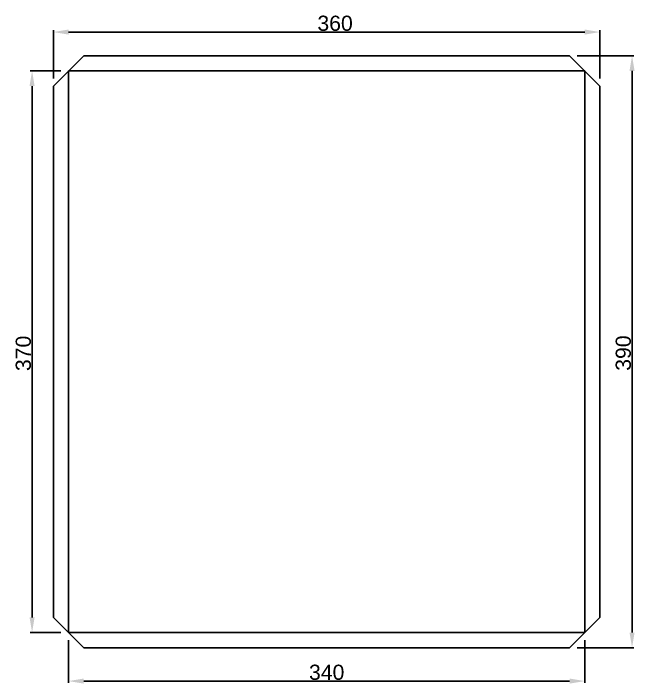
# Model space of a CAD drawing. Header units: millimetres. Extents: x -829 to 2887, y -460 to 1788.
# Drawn here: x 82.2 to 491.3, y 1346.9 to 1788.5 of the extents above; entities that cross this region are included whole.
import ezdxf

# ---------------------------------------------------------------- set-up
doc = ezdxf.new("R2010")
doc.units = ezdxf.units.MM
doc.styles.get("Standard").update_dxf_attribs({"font": 'arial.ttf'})
doc.dimstyles.new('ISO-25', dxfattribs={"dimtxt": 2.5, "dimasz": 2.5, "dimexe": 1.25, "dimexo": 0.625, "dimtad": 1, "dimtxsty": 'Standard', "dimcen": 2.5, "dimadec": 0, "dimazin": 0, "dimtfac": 1, "dimtmove": 0, "dimatfit": 3, "dimfxl": 1, "dimarcsym": 0})

# ---------------------------------------------------------------- blocks, each defined once
blk = doc.blocks.new('*D149')
at = {"color": 0, "lineweight": -2}
for p, q in [((108.5, 1745.57), (108.5, 1777.41)), ((118.5, 1776.16), (458.5, 1776.16)), ((468.5, 1745.57), (468.5, 1777.41))]:
    blk.add_line(p, q, dxfattribs=at)
at = {"color": 0}
for points in [[(118.5, 1777.83), (118.5, 1774.5), (108.5, 1776.16)], [(458.5, 1774.5), (458.5, 1777.83), (468.5, 1776.16)]]:
    blk.add_solid(points, dxfattribs=at)
at = {"layer": 'Defpoints', "color": 0}
for p in [(468.5, 1776.16), (108.5, 1740.57), (468.5, 1740.57)]:
    blk.add_point(p, dxfattribs=at)
at = {"color": 0, "insert": (294.02, 1781.89), "char_height": 10, "attachment_point": 5}
blk.add_mtext('360', dxfattribs=at)
blk = doc.blocks.new('*D150')
at = {"color": 0, "lineweight": -2}
for p, q in [((453.5, 1760.57), (490.87, 1760.57)), ((489.62, 1380.57), (489.62, 1750.57)), ((453.5, 1370.57), (490.87, 1370.57))]:
    blk.add_line(p, q, dxfattribs=at)
at = {"color": 0}
for points in [[(491.28, 1750.57), (487.95, 1750.57), (489.62, 1760.57)], [(487.95, 1380.57), (491.28, 1380.57), (489.62, 1370.57)]]:
    blk.add_solid(points, dxfattribs=at)
at = {"layer": 'Defpoints', "color": 0}
for p in [(448.5, 1760.57), (489.62, 1760.57), (448.5, 1370.57)]:
    blk.add_point(p, dxfattribs=at)
at = {"color": 0, "insert": (483.89, 1564.67), "char_height": 10, "attachment_point": 5, "rotation": 90}
blk.add_mtext('390', dxfattribs=at)
blk = doc.blocks.new('*D151')
at = {"color": 0, "lineweight": -2}
for p, q in [((113.5, 1750.57), (93.22, 1750.57)), ((94.47, 1740.57), (94.47, 1390.57)), ((113.5, 1380.57), (93.22, 1380.57))]:
    blk.add_line(p, q, dxfattribs=at)
at = {"color": 0}
for points in [[(96.14, 1740.57), (92.8, 1740.57), (94.47, 1750.57)], [(92.8, 1390.57), (96.14, 1390.57), (94.47, 1380.57)]]:
    blk.add_solid(points, dxfattribs=at)
at = {"layer": 'Defpoints', "color": 0}
for p in [(118.5, 1750.57), (94.47, 1380.57), (118.5, 1380.57)]:
    blk.add_point(p, dxfattribs=at)
at = {"color": 0, "insert": (88.74, 1564.47), "char_height": 10, "attachment_point": 5, "rotation": 90}
blk.add_mtext('370', dxfattribs=at)
blk = doc.blocks.new('*D152')
at = {"color": 0, "lineweight": -2}
for p, q in [((118.5, 1375.57), (118.5, 1347.35)), ((458.5, 1375.57), (458.5, 1347.35)), ((128.5, 1348.6), (448.5, 1348.6))]:
    blk.add_line(p, q, dxfattribs=at)
at = {"color": 0}
for points in [[(128.5, 1350.27), (128.5, 1346.93), (118.5, 1348.6)], [(448.5, 1346.93), (448.5, 1350.27), (458.5, 1348.6)]]:
    blk.add_solid(points, dxfattribs=at)
at = {"layer": 'Defpoints', "color": 0}
for p in [(118.5, 1380.57), (458.5, 1380.57), (458.5, 1348.6)]:
    blk.add_point(p, dxfattribs=at)
at = {"color": 0, "insert": (288.5, 1354.33), "char_height": 10, "attachment_point": 5}
blk.add_mtext('340', dxfattribs=at)

msp = doc.modelspace()

# ---------------------------------------------------------------- linework, layer by layer
for p, q in [((108.502, 1740.567), (128.502, 1760.567)), ((448.502, 1760.567), (128.502, 1760.567)), ((468.502, 1740.567), (448.502, 1760.567)), ((118.502, 1750.567), (118.502, 1380.567)), ((458.502, 1750.567), (118.502, 1750.567)), ((458.502, 1750.567), (458.502, 1380.567)), ((108.502, 1740.567), (108.502, 1390.567)), ((468.502, 1740.567), (468.502, 1390.567)), ((108.502, 1390.567), (128.502, 1370.567)), ((468.502, 1390.567), (448.502, 1370.567)), ((458.502, 1380.567), (118.502, 1380.567)), ((448.502, 1370.567), (128.502, 1370.567))]:
    msp.add_line(p, q)

# ---------------------------------------------------------------- dimensions: what is measured, and where the dimension line sits
dim = msp.add_linear_dim(base=(468.502, 1776.165), p1=(108.502, 1740.567), p2=(468.502, 1740.567), dimstyle='ISO-25', override={"dimtxt": 10, "dimasz": 10, "dimexo": 5})
dim.commit()
dim.dimension.update_dxf_attribs({"geometry": '*D149', "text_midpoint": (294.02, 1776.165), "dimtype": 160})
for base, p1, p2, picture, middle in [((489.617, 1760.567), (448.502, 1370.567), (448.502, 1760.567), '*D150', (489.617, 1564.671)), ((94.469, 1380.567), (118.502, 1750.567), (118.502, 1380.567), '*D151', (94.469, 1564.473))]:
    dim = msp.add_linear_dim(base=base, p1=p1, p2=p2, angle=90, dimstyle='ISO-25', override={"dimtxt": 10, "dimasz": 10, "dimexo": 5})
    dim.commit()
    dim.dimension.update_dxf_attribs({"geometry": picture, "text_midpoint": middle, "dimtype": 160})
dim = msp.add_linear_dim(base=(458.502, 1348.599), p1=(118.502, 1380.567), p2=(458.502, 1380.567), dimstyle='ISO-25', override={"dimtxt": 10, "dimasz": 10, "dimexo": 5})
dim.commit()
dim.dimension.update_dxf_attribs({"geometry": '*D152', "text_midpoint": (288.502, 1354.329)})

doc.saveas('drawing.dxf')
